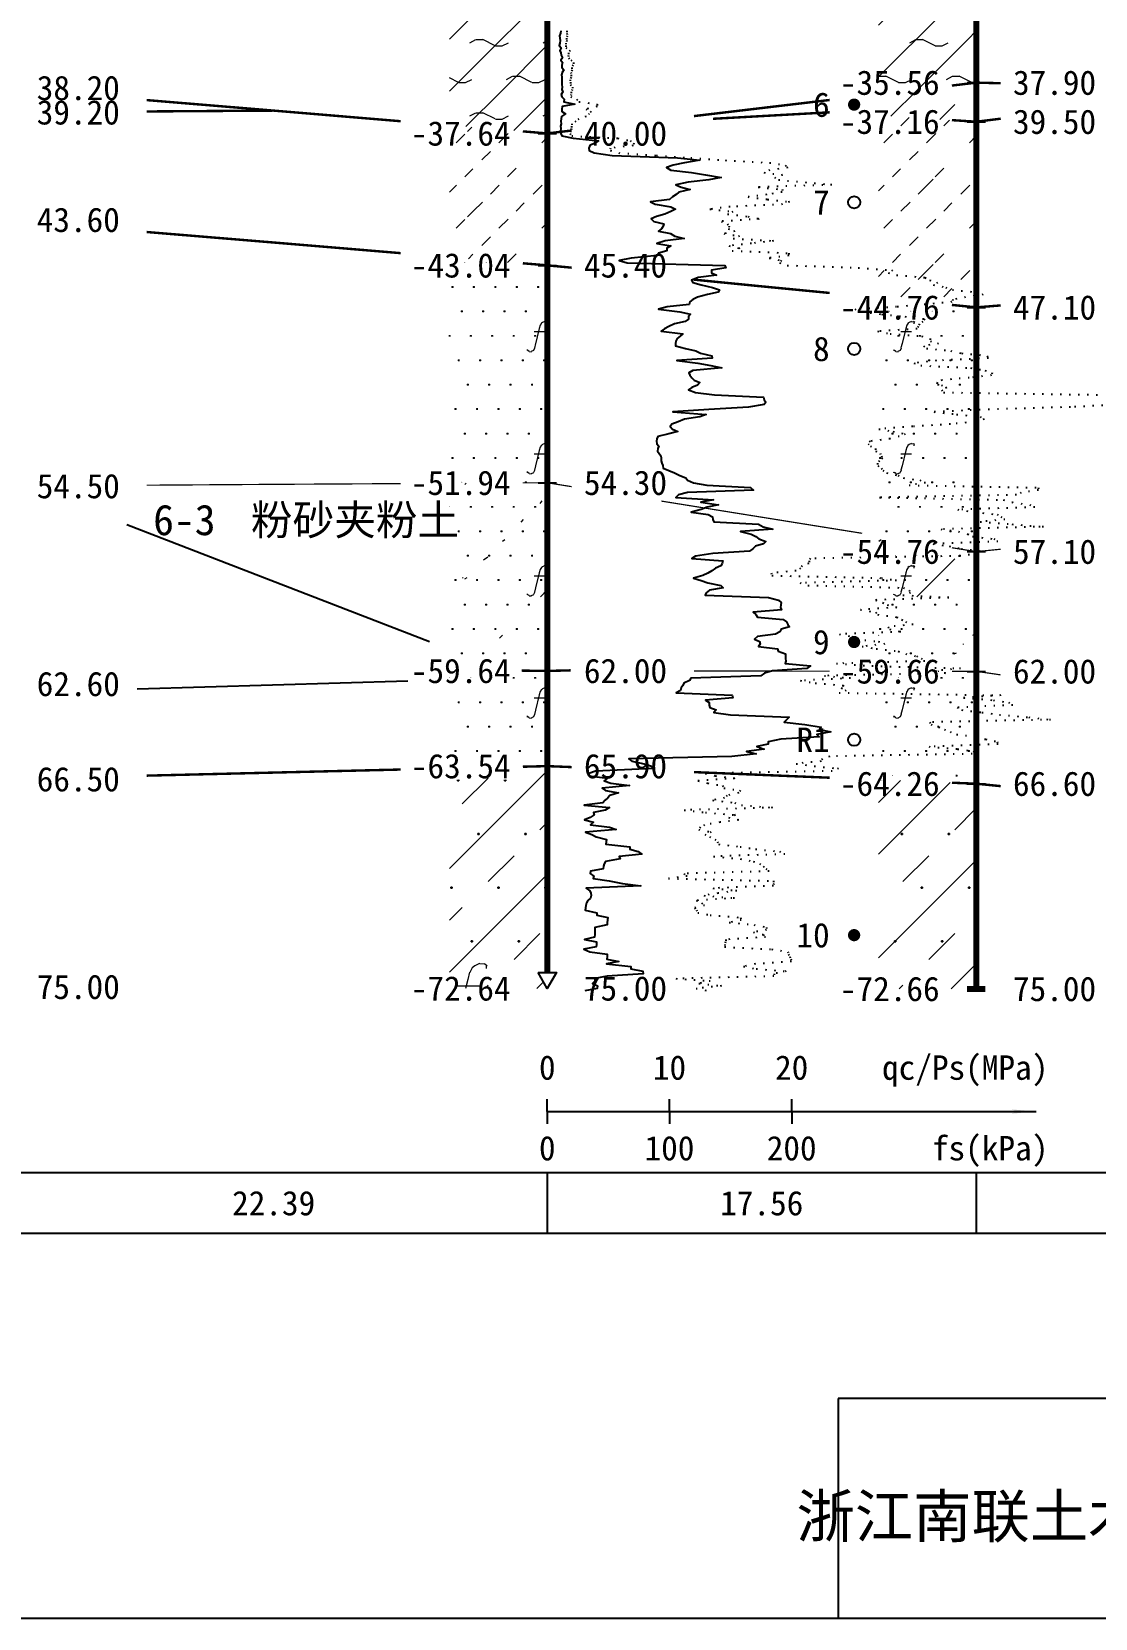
# Model space of a CAD drawing. Extents: x -37 to 3540, y -1485 to 297.
# Drawn here: x 1737.2 to 1824.2, y -579 to -449.1 of the extents above; entities that cross this region are included whole.
import ezdxf
from ezdxf.enums import TextEntityAlignment as Align

# ---------------------------------------------------------------- set-up
doc = ezdxf.new("R2010")
doc.units = 0
doc.linetypes.add('DOT', pattern=[6.35, 0, -6.35])
doc.layers.get('0').update_dxf_attribs({"linetype": 'CONTINUOUS'})
for name, color, linetype in [('CURVE', 200, 'CONTINUOUS'), ('FRAME', 7, 'CONTINUOUS'), ('HOLE', 41, 'CONTINUOUS'), ('RULER', 7, 'CONTINUOUS'), ('SAMPLE', 1, 'CONTINUOUS'), ('STRATUM', 241, 'CONTINUOUS')]:
    doc.layers.add(name, color=color, linetype=linetype)
doc.layers.add('HATCH', color=7, linetype='CONTINUOUS', lineweight=13)
doc.styles.add('ST', font='')
doc.styles.get('ST').set_extended_font_data('SimSun')
pattern_1 = [(45, (1618.6395, -594), (-2.12132, 2.12132), [10, 0]), (26.565, (1619.7136, -594.2536), (5.999823, 5.999812), [0.567, -12.849]), (0, (1619.1466, -594.2536), (0, 6), [0.567, -5.433]), (26.565, (1617.0582, -594), (5.999823, 5.999812), [0.567, -12.849]), (0, (1617.5653, -593.7464), (0, 6), [0.567, -5.433]), (153.435, (1619.1466, -594.2536), (-5.999818, -5e-06), [1.134, -12.2826]), (26.565, (1622.7136, -591.2536), (5.999823, 5.999812), [0.567, -12.849]), (0, (1622.1466, -591.2536), (0, 6), [0.567, -5.433]), (26.565, (1620.0582, -591), (5.999823, 5.999812), [0.567, -12.849]), (0, (1620.5653, -590.7464), (0, 6), [0.567, -5.433]), (153.435, (1622.1466, -591.2536), (-5.999818, -5e-06), [1.134, -12.2826])]
pattern_2 = [(45, (1618.6395, -594), (-6e-07, 6.99998), [0.9473, -8.9522]), (45, (1620.0395, -592.6), (-6e-07, 6.99998), [0.9869, -8.9126]), (45, (1621.4395, -591.2), (-6e-07, 6.99998), [1.06018, -8.83931]), (45, (1622.8395, -589.8), (-6e-07, 6.99998), [0.94918, -8.95032]), (45, (1624.2395, -588.4), (-6e-07, 6.99998), [1.0365, -8.863]), (45, (1622.1395, -594), (-6e-07, 6.99998), [1.01335, -8.88615]), (45, (1623.5395, -592.6), (-6e-07, 6.99998), [1.07896, -12.12037]), (45, (1624.9395, -591.2), (-6e-07, 6.99998), [0.99882, -8.90067]), (45, (1619.3395, -589.8), (-4e-07, 6.99998), [1.05533, -8.84416]), (45, (1620.7395, -588.4), (-4e-07, 6.99998), [1.0365, -8.863])]
pattern_3 = [(82.875, (1617.8049, -595.206), (0.000369, 10.0001764), [0.0893, -80.5337]), (143.13, (1617.9059, -595.2818), (-29.999964, 20.000054), [0.12627, -49.87373]), (172.875, (1618.083, -595.304), (-70.0002457, 9.9996603), [0.17857, -80.44443]), (206.565, (1618.2615, -595.2147), (-9.999705, -9.99969), [0.19954, -22.16046]), (243.435, (1618.3508, -595.0363), (9e-06, -9.9997), [0.19954, -22.16146]), (255.964, (1618.44, -594.679), (-0.0002, -9.999501), [0.36813, -40.86287]), (255.964, (1618.75, -593.439), (-0.0002, -9.999501), [1.27838, -39.95262]), (255.964, (1618.8186, -593.165), (-0.0002, -9.999501), [0.28235, -40.94865]), (216.87, (1619.0088, -592.9108), (-9.999982, -10.000018), [0.12627, -49.87373]), (243.435, (1618.908, -592.9865), (9e-06, -9.9997), [0.19954, -22.16146]), (206.565, (1619.1873, -592.8215), (-9.999705, -9.99969), [0.19954, -22.16046]), (172.875, (1619.3645, -592.8437), (-70.0002457, 9.99966), [0.17857, -80.44443]), (143.13, (1619.4655, -592.9194), (-29.999964, 20.000054), [0.12627, -49.87373]), (82.875, (1619.4544, -593.008), (0.000369, 10.0001764), [0.0893, -80.5337]), (0, (1618.31, -593.66), (0, 10), [0.89286, -9.10714]), (0, (1618.6645, -594), (1, 2), [0, -1.75]), (0, (1618.6395, -593.975), (1, 2), [0, -1.75]), (0, (1618.6395, -594), (1, 2), [0, -1.75]), (0, (1618.6145, -594), (1, 2), [0, -1.75]), (0, (1618.6395, -594.025), (1, 2), [0, -1.75])]
pattern_4 = [(45, (1618.64, -594), (-2e-06, 15.39996), [4.3383, -17.4406]), (45, (1624.828, -587.777), (-2e-06, 15.39996), [4.3861, -17.3928]), (45, (1629.788, -582.819), (-2e-06, 15.39996), [3.9899, -17.7889]), (26.565, (1618.6395, -586.3), (15.4, 15.4), [0.2123, -34.22315]), (36.8699, (1620.1795, -584.76), (15.4, 15.4), [0.43504, -76.56496]), (315, (1626.34, -578.653), (15.39996, 3e-06), [0.0727, -21.7062]), (26.565, (1626.3395, -594), (15.4, 15.4), [0.31845, -34.117]), (26.565, (1627.8795, -592.46), (15.4, 15.4), [0.2316, -34.2038]), (90, (1628.65, -591.69), (-15.4, -1e-06), [0.0633, -15.3367]), (26.565, (1629.4195, -590.92), (15.4, 15.4), [0.2002, -68.6707]), (36.8699, (1630.9595, -589.38), (15.4, 15.4), [0.2435, -76.7565]), (45, (1632.5, -587.84), (-5e-07, 15.39996), [0.24, -21.5388]), (315, (1633.85, -586.195), (15.39996, 3e-06), [0.0727, -21.7062]), (36.8699, (1621.7195, -583.22), (15.4, 15.4), [0.2249, -76.7751]), (53.1301, (1623.2595, -581.68), (30.8, 46.2), [0.29564, -76.70436]), (53.1301, (1624.7995, -580.14), (30.8, 46.2), [0.27774, -76.72226])]
pattern_5 = [(45, (1618.6395, -594), (-4.24264, 4.24264), [10, 0]), (45, (1619.7005, -597.182), (-2.12132, 6.36396), [3, -3])]
pattern_6 = [(82.875, (1616.8033, -596.6533), (0.000812, 22.000388), [0.1964, -177.1742]), (143.13, (1617.0256, -596.82), (-65.99992, 44.00012), [0.2778, -109.7222]), (172.875, (1617.4154, -596.8687), (-154.00054, 21.999253), [0.3929, -176.9777]), (206.565, (1617.808, -596.672), (-21.99935, -21.9993), [0.439, -48.753]), (243.435, (1618.004, -596.28), (2e-05, -21.99933), [0.439, -48.7552]), (255.964, (1618.201, -595.494), (-0.00044, -21.9989), [0.8099, -89.8983]), (255.964, (1618.883, -592.7656), (-0.00044, -21.9989), [2.8124, -87.8958]), (255.964, (1619.0335, -592.163), (-0.00044, -21.9989), [0.6212, -90.087]), (216.87, (1619.452, -591.6037), (-21.99996, -22.00004), [0.2778, -109.7222]), (243.435, (1619.23, -591.77), (2e-05, -21.99933), [0.439, -48.7552]), (206.565, (1619.845, -591.407), (-21.99935, -21.9993), [0.439, -48.753]), (172.875, (1620.2345, -591.456), (-154.00054, 21.999253), [0.3929, -176.9777]), (143.13, (1620.4567, -591.6228), (-65.99992, 44.00012), [0.2778, -109.7222]), (82.875, (1620.4324, -591.8177), (0.000812, 22.000388), [0.1964, -177.1742]), (0, (1617.914, -593.252), (0, 22), [1.9643, -20.0357]), (0, (1618.6945, -594), (2.2, 4.4), [0, -3.85]), (0, (1618.6395, -593.945), (2.2, 4.4), [0, -3.85]), (0, (1618.6395, -594), (2.2, 4.4), [0, -3.85]), (0, (1618.5845, -594), (2.2, 4.4), [0, -3.85]), (0, (1618.6395, -594.055), (2.2, 4.4), [0, -3.85])]

# ---------------------------------------------------------------- blocks, each defined once
blk = doc.blocks.new('图签_A3长')
for p, q in [((0, 18), (-380, 18)), ((-380, 18), (-380, 0)), ((-380, 0), (0, 0))]:
    blk.add_line(p, q)
at = {"style": 'ST'}
for tag, p in [('01＿单位名称', (-349.98, 8.36)), ('02＿工程名称', (-271.3, 5.16)), ('04＿工程编号', (-176.51, 4.65)), ('05＿日期', (-35.59, 4.65)), ('06＿图号', (-11.16, 4.91))]:
    blk.add_attdef(tag, text='', height=3.5, dxfattribs=at).set_placement(p, align=Align.MIDDLE_CENTER)
at = {"style": 'ST', "width": 0.85}
blk.add_attdef('03＿图件名称', text='', height=3, dxfattribs=at).set_placement((-205.49, 5.05), align=Align.MIDDLE_CENTER)
blk = doc.blocks.new('Arrow')
for points in [[(-3.984779, 0.348623), (0, 0), (-3.189535, 0)], [(-3.189535, 0), (0, 0), (-3.984779, -0.348623)]]:
    blk.add_solid(points)
blk = doc.blocks.new('SampleSoilUndisturbed')
at = {"const_width": 0.5}
blk.add_lwpolyline([(-0.25, 0, 1), (0.25, 0, 1)], format="xyb", close=True, dxfattribs=at)
blk = doc.blocks.new('SampleSoilDisturbed')
blk.add_circle((0, 0), 0.5)

msp = doc.modelspace()

# ---------------------------------------------------------------- hatches: boundary and pattern name
at = {"layer": 'HATCH'}
h = msp.add_hatch(dxfattribs=at)
h.set_pattern_fill('YNNT', color=251, style=0)
h.set_pattern_definition(pattern_1)
h.paths.add_polyline_path([(1814.51, -437.87), (1806.51, -439.36), (1806.51, -454.22), (1814.51, -453.27)])
h.paths.add_polyline_path([(1802.44, -454.76), (1812, -454.76), (1812, -451.83), (1802.44, -451.83)], flags=9)
h.paths.add_polyline_path([(1802.44, -439.36), (1812, -439.36), (1812, -436.43), (1802.44, -436.43)], flags=9)
h = msp.add_hatch(dxfattribs=at)
h.set_pattern_fill('YNNT', color=251, style=0)
h.set_pattern_definition(pattern_1)
h.paths.add_polyline_path([(1779.4, -444.43), (1771.4, -443.33), (1771.4, -456.76), (1779.4, -457.43)])
h.paths.add_polyline_path([(1767.33, -458.92), (1776.88, -458.92), (1776.88, -455.98), (1767.33, -455.98)], flags=9)
h.paths.add_polyline_path([(1767.33, -445.92), (1776.88, -445.92), (1776.88, -442.98), (1767.33, -442.98)], flags=9)
h = msp.add_hatch(dxfattribs=at)
h.set_pattern_fill('FZNT', color=32, style=0)
h.set_pattern_definition(pattern_5)
h.paths.add_polyline_path([(1814.51, -453.27), (1806.51, -454.22), (1806.51, -455.96), (1814.51, -456.47)])
h.paths.add_polyline_path([(1802.44, -457.96), (1812, -457.96), (1812, -455.03), (1802.44, -455.03)], flags=9)
h.paths.add_polyline_path([(1802.44, -454.76), (1812, -454.76), (1812, -451.83), (1802.44, -451.83)], flags=9)
h = msp.add_hatch(dxfattribs=at)
h.set_pattern_fill('NZFT', color=52, style=0)
h.set_pattern_definition(pattern_2)
h.paths.add_polyline_path([(1814.51, -456.47), (1806.51, -455.96), (1806.51, -470.89), (1814.51, -471.67)])
h.paths.add_polyline_path([(1802.44, -473.16), (1812, -473.16), (1812, -470.23), (1802.44, -470.23)], flags=9)
h.paths.add_polyline_path([(1802.44, -457.96), (1812, -457.96), (1812, -455.03), (1802.44, -455.03)], flags=9)
h = msp.add_hatch(dxfattribs=at)
h.set_pattern_fill('NZFT', color=52, style=0)
h.set_pattern_definition(pattern_2)
h.paths.add_polyline_path([(1779.4, -457.43), (1771.4, -456.76), (1771.4, -467.56), (1779.4, -468.23)])
h.paths.add_polyline_path([(1767.33, -469.72), (1776.88, -469.72), (1776.88, -466.78), (1767.33, -466.78)], flags=9)
h.paths.add_polyline_path([(1767.33, -458.92), (1776.88, -458.92), (1776.88, -455.98), (1767.33, -455.98)], flags=9)
h = msp.add_hatch(dxfattribs=at)
h.set_pattern_fill('FS', color=142, style=0)
h.set_pattern_definition(pattern_3)
h.paths.add_polyline_path([(1779.4, -468.23), (1771.4, -467.56), (1771.4, -486.08), (1779.4, -486.03)])
h.paths.add_polyline_path([(1767.33, -487.52), (1776.88, -487.52), (1776.88, -484.58), (1767.33, -484.58)], flags=9)
h.paths.add_polyline_path([(1767.33, -469.72), (1776.88, -469.72), (1776.88, -466.78), (1767.33, -466.78)], flags=9)
h = msp.add_hatch(dxfattribs=at)
h.set_pattern_fill('FS', color=142, style=0)
h.set_pattern_definition(pattern_3)
h.paths.add_polyline_path([(1814.51, -471.67), (1806.51, -470.89), (1806.51, -490.38), (1814.51, -491.67)])
h.paths.add_polyline_path([(1802.44, -493.16), (1812, -493.16), (1812, -490.23), (1802.44, -490.23)], flags=9)
h.paths.add_polyline_path([(1802.44, -473.16), (1812, -473.16), (1812, -470.23), (1802.44, -470.23)], flags=9)
h = msp.add_hatch(dxfattribs=at)
h.set_pattern_fill('FS', color=142, style=0)
h.set_pattern_definition(pattern_3)
h.paths.add_polyline_path([(1779.4, -486.03), (1771.4, -486.08), (1771.4, -495.97), (1779.4, -501.43)])
h.paths.add_polyline_path([(1767.33, -487.52), (1776.88, -487.52), (1776.88, -484.58), (1767.33, -484.58)], flags=9)
h = msp.add_hatch(dxfattribs=at)
h.set_pattern_fill('SZFT', color=142, scale=2.2, style=0)
h.set_pattern_definition(pattern_4)
h.paths.add_polyline_path([(1779.4, -486.03), (1771.4, -486.08), (1771.4, -495.97), (1779.4, -501.43)])
h.paths.add_polyline_path([(1767.33, -487.52), (1776.88, -487.52), (1776.88, -484.58), (1767.33, -484.58)], flags=9)
h = msp.add_hatch(dxfattribs=at)
h.set_pattern_fill('FS', color=142, style=0)
h.set_pattern_definition(pattern_3)
h.paths.add_polyline_path([(1814.51, -491.67), (1806.51, -490.38), (1806.51, -501.46), (1814.51, -501.47)])
h.paths.add_polyline_path([(1794.76, -496.83), (1814.29, -496.83), (1814.29, -491.88), (1794.76, -491.88)], flags=9)
h.paths.add_polyline_path([(1802.44, -502.96), (1812, -502.96), (1812, -500.03), (1802.44, -500.03)], flags=9)
h.paths.add_polyline_path([(1802.44, -493.16), (1812, -493.16), (1812, -490.23), (1802.44, -490.23)], flags=9)
h = msp.add_hatch(dxfattribs=at)
h.set_pattern_fill('SZFT', color=142, scale=2.2, style=0)
h.set_pattern_definition(pattern_4)
h.paths.add_polyline_path([(1814.51, -491.67), (1806.51, -490.38), (1806.51, -501.46), (1814.51, -501.47)])
h.paths.add_polyline_path([(1794.76, -496.83), (1814.29, -496.83), (1814.29, -491.88), (1794.76, -491.88)], flags=9)
h.paths.add_polyline_path([(1802.44, -502.96), (1812, -502.96), (1812, -500.03), (1802.44, -500.03)], flags=9)
h.paths.add_polyline_path([(1802.44, -493.16), (1812, -493.16), (1812, -490.23), (1802.44, -490.23)], flags=9)
h = msp.add_hatch(dxfattribs=at)
h.set_pattern_fill('FS', color=142, style=0)
h.set_pattern_definition(pattern_3)
h.paths.add_polyline_path([(1779.4, -501.43), (1771.4, -495.97), (1771.4, -509.42), (1779.4, -509.23)])
h.paths.add_polyline_path([(1767.33, -510.72), (1776.88, -510.72), (1776.88, -507.78), (1767.33, -507.78)], flags=9)
h.paths.add_polyline_path([(1767.33, -502.92), (1776.88, -502.92), (1776.88, -499.98), (1767.33, -499.98)], flags=9)
h = msp.add_hatch(dxfattribs=at)
h.set_pattern_fill('FS', color=142, style=0)
h.set_pattern_definition(pattern_3)
h.paths.add_polyline_path([(1814.51, -501.47), (1806.51, -501.46), (1806.51, -510.34), (1814.51, -510.67)])
h.paths.add_polyline_path([(1802.44, -512.16), (1812, -512.16), (1812, -509.23), (1802.44, -509.23)], flags=9)
h.paths.add_polyline_path([(1802.44, -502.96), (1812, -502.96), (1812, -500.03), (1802.44, -500.03)], flags=9)
h = msp.add_hatch(dxfattribs=at)
h.set_pattern_fill('FZNT', color=32, style=0)
h.set_pattern_definition(pattern_5)
h.paths.add_polyline_path([(1779.4, -509.23), (1771.4, -509.42), (1771.4, -527.43), (1779.4, -527.43), (1778.65, -526.13), (1779.4, -526.13)])
h.paths.add_polyline_path([(1767.33, -528.92), (1776.88, -528.92), (1776.88, -525.98), (1767.33, -525.98)], flags=9)
h.paths.add_polyline_path([(1767.33, -510.72), (1776.88, -510.72), (1776.88, -507.78), (1767.33, -507.78)], flags=9)
h = msp.add_hatch(dxfattribs=at)
h.set_pattern_fill('FS', color=32, scale=2.2, style=0)
h.set_pattern_definition(pattern_6)
h.paths.add_polyline_path([(1779.4, -509.23), (1771.4, -509.42), (1771.4, -527.43), (1779.4, -527.43), (1778.65, -526.13), (1779.4, -526.13)])
h.paths.add_polyline_path([(1767.33, -528.92), (1776.88, -528.92), (1776.88, -525.98), (1767.33, -525.98)], flags=9)
h.paths.add_polyline_path([(1767.33, -510.72), (1776.88, -510.72), (1776.88, -507.78), (1767.33, -507.78)], flags=9)
h = msp.add_hatch(dxfattribs=at)
h.set_pattern_fill('FZNT', color=32, style=0)
h.set_pattern_definition(pattern_5)
h.paths.add_polyline_path([(1814.51, -510.67), (1806.51, -510.34), (1806.51, -527.47), (1814.51, -527.47)])
h.paths.add_polyline_path([(1802.44, -528.96), (1812, -528.96), (1812, -526.03), (1802.44, -526.03)], flags=9)
h.paths.add_polyline_path([(1802.44, -512.16), (1812, -512.16), (1812, -509.23), (1802.44, -509.23)], flags=9)
h = msp.add_hatch(dxfattribs=at)
h.set_pattern_fill('FS', color=32, scale=2.2, style=0)
h.set_pattern_definition(pattern_6)
h.paths.add_polyline_path([(1814.51, -510.67), (1806.51, -510.34), (1806.51, -527.47), (1814.51, -527.47)])
h.paths.add_polyline_path([(1802.44, -528.96), (1812, -528.96), (1812, -526.03), (1802.44, -526.03)], flags=9)
h.paths.add_polyline_path([(1802.44, -512.16), (1812, -512.16), (1812, -509.23), (1802.44, -509.23)], flags=9)

# ---------------------------------------------------------------- linework, layer by layer
at = {"layer": 'CURVE', "color": 30, "linetype": 'Continuous'}
msp.add_lwpolyline([(1780.51, -449.03), (1780.48, -449.23), (1780.41, -449.43), (1780.43, -449.63), (1780.45, -449.83), (1780.44, -450.03), (1780.38, -450.23), (1780.54, -450.43), (1780.44, -450.63), (1780.5, -450.83), (1780.53, -451.03), (1780.65, -451.23), (1780.52, -451.43), (1780.65, -451.63), (1780.58, -451.83), (1780.6, -452.03), (1780.76, -452.23), (1780.63, -452.43), (1780.57, -452.63), (1780.58, -452.83), (1780.6, -453.03), (1780.6, -453.23), (1780.6, -453.43), (1780.63, -453.63), (1780.6, -453.83), (1780.67, -454.03), (1780.53, -454.23), (1780.6, -454.43), (1780.77, -454.63), (1780.76, -454.83), (1781.65, -455.03), (1780.63, -455.23), (1780.6, -455.43), (1780.6, -455.63), (1780.88, -455.83), (1780.56, -456.03), (1780.54, -456.23), (1780.51, -456.43), (1780.54, -456.63), (1780.49, -456.83), (1780.51, -457.03), (1780.49, -457.23), (1780.5, -457.43), (1780.6, -457.63), (1781.52, -457.83), (1783.58, -458.03), (1783.28, -458.23), (1782.87, -458.43), (1782.8, -458.63), (1782.83, -458.83), (1783.23, -459.03), (1784.7, -459.23), (1790.06, -459.43), (1791.88, -459.63), (1790.63, -459.83), (1789.71, -460.03), (1789.15, -460.23), (1789.5, -460.43), (1791.21, -460.63), (1792.35, -460.83), (1793.62, -461.03), (1792.61, -461.23), (1790.94, -461.43), (1789.92, -461.63), (1790.36, -461.83), (1791.1, -462.03), (1790.17, -462.23), (1789.95, -462.43), (1789.65, -462.63), (1789.39, -462.83), (1787.85, -463.03), (1788.24, -463.23), (1789.5, -463.43), (1789.9, -463.63), (1789.52, -463.83), (1789.01, -464.03), (1788.35, -464.23), (1787.9, -464.43), (1788.11, -464.63), (1788.93, -464.83), (1788.88, -465.03), (1788.74, -465.23), (1788.49, -465.43), (1789.48, -465.63), (1789.83, -465.83), (1790.6, -466.03), (1789.04, -466.23), (1788.37, -466.43), (1789.51, -466.63), (1789.19, -466.83), (1789.18, -467.03), (1788.5, -467.23), (1788.4, -467.43), (1786.26, -467.63), (1785.28, -467.83), (1785.93, -468.03), (1793.94, -468.23), (1794.01, -468.43), (1792.83, -468.63), (1792.83, -468.83), (1793.24, -469.03), (1791.76, -469.23), (1791.19, -469.43), (1791.32, -469.63), (1792, -469.83), (1792.93, -470.03), (1793.5, -470.23), (1793.39, -470.43), (1792.51, -470.63), (1791.69, -470.83), (1791.32, -471.03), (1791.07, -471.23), (1791.02, -471.43), (1789.21, -471.63), (1788.49, -471.83), (1790.24, -472.03), (1791.13, -472.23), (1790.97, -472.43), (1790.96, -472.63), (1790.68, -472.83), (1789.82, -473.03), (1789.35, -473.23), (1789, -473.43), (1788.73, -473.63), (1790.49, -473.83), (1790.27, -474.03), (1790.04, -474.23), (1789.92, -474.43), (1789.88, -474.63), (1789.9, -474.83), (1790.71, -475.03), (1791.56, -475.23), (1791.93, -475.43), (1792.86, -475.63), (1792.89, -475.83), (1790.01, -476.03), (1791.72, -476.23), (1792.78, -476.43), (1793.69, -476.63), (1791.32, -476.83), (1790.99, -477.03), (1791.07, -477.23), (1791.22, -477.43), (1791.43, -477.63), (1791.88, -477.83), (1791.68, -478.03), (1791.22, -478.23), (1790.95, -478.43), (1791.54, -478.63), (1793.08, -478.83), (1797.1, -479.03), (1797.16, -479.23), (1797.28, -479.43), (1797.14, -479.63), (1795.87, -479.83), (1792.61, -480.03), (1789.67, -480.23), (1792.4, -480.43), (1791.88, -480.63), (1790.64, -480.83), (1790.1, -481.03), (1789.6, -481.23), (1789.47, -481.43), (1789.64, -481.63), (1790.09, -481.83), (1789.35, -482.03), (1788.45, -482.23), (1788.37, -482.43), (1788.35, -482.63), (1788.36, -482.83), (1788.54, -483.03), (1788.45, -483.23), (1788.43, -483.43), (1788.56, -483.63), (1788.7, -483.83), (1788.73, -484.03), (1788.71, -484.23), (1788.77, -484.43), (1788.87, -484.63), (1788.88, -484.83), (1789.34, -485.03), (1789.81, -485.23), (1790.25, -485.43), (1790.73, -485.63), (1790.88, -485.83), (1791.37, -486.03), (1792.45, -486.23), (1796.03, -486.43), (1796.28, -486.63), (1790.88, -486.83), (1790.14, -487.03), (1789.93, -487.23), (1793, -487.43), (1791.96, -487.63), (1793.42, -487.83), (1792.48, -488.03), (1792, -488.23), (1791.18, -488.43), (1792.58, -488.63), (1792.91, -488.83), (1792.96, -489.03), (1793.03, -489.23), (1796.68, -489.43), (1797.07, -489.63), (1797.86, -489.83), (1795.2, -490.03), (1796.08, -490.23), (1796.47, -490.43), (1796.7, -490.63), (1797.28, -490.83), (1797.09, -491.03), (1796.44, -491.23), (1796.22, -491.43), (1795.94, -491.63), (1792.96, -491.83), (1791.54, -492.03), (1791.22, -492.23), (1793.78, -492.43), (1793.7, -492.63), (1793.61, -492.83), (1793.16, -493.03), (1792.86, -493.23), (1792.55, -493.43), (1792.14, -493.63), (1791.37, -493.83), (1792, -494.03), (1792.54, -494.23), (1793.61, -494.43), (1793.79, -494.63), (1792.67, -494.83), (1792.39, -495.03), (1792.31, -495.23), (1797.5, -495.43), (1798.32, -495.63), (1798.54, -495.83), (1798.5, -496.03), (1798.48, -496.23), (1798.56, -496.43), (1796.25, -496.63), (1796.48, -496.83), (1796.61, -497.03), (1798.71, -497.23), (1798.97, -497.43), (1799.08, -497.63), (1799.23, -497.83), (1798.55, -498.03), (1798.42, -498.23), (1798.09, -498.43), (1796.61, -498.63), (1796.35, -498.83), (1796.77, -499.03), (1796.81, -499.23), (1796.69, -499.43), (1798.23, -499.63), (1798.29, -499.83), (1798.89, -500.03), (1798.89, -500.23), (1798.89, -500.43), (1798.92, -500.63), (1798.87, -500.83), (1800.95, -501.03), (1800.64, -501.23), (1797.82, -501.43), (1797.17, -501.63), (1796.88, -501.83), (1791.14, -502.03), (1791.03, -502.23), (1790.58, -502.43), (1790.5, -502.63), (1790.35, -502.83), (1790.31, -503.03), (1789.95, -503.23), (1794.53, -503.43), (1794.59, -503.63), (1792.36, -503.83), (1792.66, -504.03), (1792.66, -504.23), (1792.7, -504.43), (1793.21, -504.63), (1793.02, -504.83), (1794.4, -505.03), (1799.19, -505.23), (1798.98, -505.43), (1798.78, -505.63), (1800.49, -505.83), (1801.82, -506.03), (1801.69, -506.23), (1802.61, -506.43), (1801.45, -506.63), (1801.65, -506.83), (1798.51, -507.03), (1797.49, -507.23), (1797.49, -507.43), (1796.54, -507.63), (1797.15, -507.83), (1795.71, -508.03), (1796.49, -508.23), (1794.49, -508.43), (1786.07, -508.63), (1786.32, -508.83), (1787.33, -509.03), (1787.93, -509.23), (1788.09, -509.43), (1783.35, -509.63), (1782.8, -509.83), (1782.79, -510.03), (1784.34, -510.23), (1784.05, -510.43), (1784.59, -510.63), (1786.12, -510.83), (1783.9, -511.03), (1784.16, -511.23), (1785.22, -511.43), (1784.52, -511.63), (1784.36, -511.83), (1784.13, -512.03), (1783.94, -512.23), (1782.43, -512.43), (1784.49, -512.63), (1784.15, -512.83), (1783.19, -513.03), (1783.23, -513.23), (1782.91, -513.43), (1782.46, -513.63), (1783.19, -513.83), (1782.94, -514.03), (1784.5, -514.23), (1785.04, -514.43), (1782.54, -514.63), (1783.04, -514.83), (1783.39, -515.03), (1784.26, -515.23), (1784.21, -515.43), (1784.18, -515.63), (1786.16, -515.83), (1786.16, -516.03), (1786.83, -516.23), (1787.13, -516.43), (1785.29, -516.63), (1785.36, -516.83), (1784.17, -517.03), (1784.06, -517.23), (1784.01, -517.43), (1783.98, -517.63), (1782.95, -517.83), (1782.92, -518.03), (1783.21, -518.23), (1783.16, -518.43), (1784.46, -518.63), (1785.55, -518.83), (1787.06, -519.03), (1782.58, -519.23), (1782.87, -519.43), (1782.96, -519.63), (1783, -519.83), (1782.94, -520.03), (1782.72, -520.23), (1782.61, -520.43), (1782.55, -520.63), (1782.52, -520.83), (1782.49, -521.03), (1783.46, -521.23), (1783.45, -521.43), (1784.35, -521.63), (1784.32, -521.83), (1784.3, -522.03), (1784.3, -522.23), (1783.29, -522.43), (1783.29, -522.63), (1783.28, -522.83), (1783.28, -523.03), (1783.27, -523.23), (1782.45, -523.43), (1783.43, -523.63), (1783.42, -523.83), (1783.41, -524.03), (1782.4, -524.23), (1782.88, -524.43), (1784.31, -524.63), (1784.3, -524.83), (1784.28, -525.03), (1785.26, -525.23), (1784.25, -525.43), (1786.24, -525.63), (1786.23, -525.83), (1787.22, -526.03), (1787.25, -526.23), (1784.3, -526.43), (1783.29, -526.63), (1783.28, -526.83), (1783.11, -527.03), (1783.52, -527.23), (1783.49, -527.43), (1782.48, -527.63)], dxfattribs=at)
at = {"layer": 'CURVE', "color": 100, "linetype": 'DOT', "ltscale": 0.1}
for points in [[(1781, -449.03), (1781.01, -449.23), (1781.03, -449.43), (1780.96, -449.63), (1781.01, -449.83), (1780.93, -450.03), (1780.91, -450.23), (1780.92, -450.43), (1781.27, -450.63), (1781.13, -450.83), (1781.12, -451.03), (1781.17, -451.23), (1781.33, -451.43), (1781.56, -451.63), (1781.52, -451.83), (1781.41, -452.03), (1781.43, -452.23), (1781.34, -452.43), (1781.36, -452.63), (1781.35, -452.83), (1781.27, -453.03), (1781.29, -453.23), (1781.3, -453.43), (1781.46, -453.63), (1781.45, -453.83), (1781.35, -454.03), (1781.35, -454.23), (1781.32, -454.43), (1781.79, -454.63), (1781.99, -454.83), (1783.48, -455.03), (1783.48, -455.23), (1782.58, -455.43), (1782.98, -455.63), (1782.84, -455.83), (1782.58, -456.03), (1781.97, -456.23), (1781.75, -456.43), (1781.42, -456.63), (1781.39, -456.83), (1781.39, -457.03), (1781.29, -457.23), (1781.28, -457.43), (1781.4, -457.63), (1785.16, -457.83), (1786.17, -458.03), (1786.49, -458.23), (1786.43, -458.43), (1784.57, -458.63), (1784.55, -458.83), (1785.25, -459.03), (1788.33, -459.23), (1791.14, -459.43), (1793.96, -459.63), (1797.59, -459.83), (1798.88, -460.03), (1799.08, -460.23), (1797.62, -460.43), (1797.12, -460.63), (1798.65, -460.83), (1797.99, -461.03), (1798.32, -461.23), (1800.51, -461.43), (1802.69, -461.63), (1796.67, -461.83), (1798.64, -462.03), (1798.61, -462.23), (1797.37, -462.43), (1795.83, -462.63), (1797.43, -462.83), (1799.21, -463.03), (1798.66, -463.23), (1794.37, -463.43), (1792.71, -463.63), (1794.59, -463.83), (1794.16, -464.03), (1795.83, -464.23), (1796.75, -464.43), (1793.65, -464.63), (1794.15, -464.83), (1794.29, -465.03), (1794.21, -465.23), (1794.75, -465.43), (1793.87, -465.63), (1795.13, -465.83), (1794.62, -466.03), (1797.91, -466.23), (1796.1, -466.43), (1794.26, -466.63), (1795.16, -466.83), (1794.52, -467.03), (1799.17, -467.23), (1799.17, -467.43), (1797.56, -467.63), (1798.56, -467.83), (1798.41, -468.03), (1799.04, -468.23), (1804.85, -468.43), (1807.65, -468.63), (1807.31, -468.83), (1807.99, -469.03), (1810.31, -469.23), (1810.69, -469.43), (1811.33, -469.63), (1810.99, -469.83), (1812.01, -470.03), (1812.55, -470.23), (1814.52, -470.43), (1815.08, -470.63), (1813.63, -470.83), (1812.6, -471.03), (1812.52, -471.23), (1810.34, -471.43), (1807.99, -471.63), (1804.57, -471.83), (1805.1, -472.03), (1806.75, -472.23), (1808.66, -472.43), (1810.29, -472.63), (1810.13, -472.83), (1809.85, -473.03), (1809.78, -473.23), (1809.66, -473.43), (1806.43, -473.63), (1807.45, -473.83), (1810.03, -474.03), (1810.73, -474.23), (1810.76, -474.43), (1811.42, -474.63), (1810.18, -474.83), (1810.43, -475.03), (1812.42, -475.23), (1813.3, -475.43), (1815.4, -475.63), (1815.5, -475.83), (1811.24, -476.03), (1809.41, -476.23), (1809.96, -476.43), (1814.04, -476.63), (1815.21, -476.83), (1815.82, -477.03), (1815.76, -477.23), (1813.93, -477.43), (1811.71, -477.63), (1811.26, -477.83), (1811.66, -478.03), (1812.09, -478.23), (1811.69, -478.43), (1811.82, -478.63), (1824.47, -478.83)], [(1826.32, -479.63), (1822.21, -479.83), (1815.57, -480.03), (1811.05, -480.23), (1812.9, -480.43), (1814.83, -480.63), (1815.14, -480.83), (1814.41, -481.03), (1812.39, -481.23), (1809.31, -481.43), (1806.54, -481.63), (1807.68, -481.83), (1808.69, -482.03), (1808.2, -482.23), (1807.44, -482.43), (1805.81, -482.63), (1805.66, -482.83), (1805.84, -483.03), (1806.27, -483.23), (1806.27, -483.43), (1806.63, -483.63), (1806.75, -483.83), (1806.83, -484.03), (1806.59, -484.23), (1806.42, -484.43), (1806.44, -484.63), (1806.74, -484.83), (1806.87, -485.03), (1807.16, -485.23), (1808.11, -485.43), (1808.53, -485.63), (1809.88, -485.83), (1810.35, -486.03), (1809.01, -486.23), (1819.58, -486.43), (1819.6, -486.63), (1818.18, -486.83), (1817.8, -487.03), (1806.59, -487.23), (1816.71, -487.43), (1817.44, -487.63), (1818.89, -487.83), (1819.29, -488.03), (1812.99, -488.23), (1814.29, -488.43), (1816.22, -488.63), (1816.52, -488.83), (1816.85, -489.03), (1814.83, -489.23), (1817.43, -489.43), (1820, -489.63), (1811.62, -489.83), (1813.04, -490.03), (1813.82, -490.23), (1814.21, -490.43), (1815.93, -490.63), (1816.28, -490.83), (1810.97, -491.03), (1812.29, -491.23), (1813.29, -491.43), (1814.95, -491.63), (1814.68, -491.83), (1813.15, -492.03), (1800.93, -492.23), (1800.84, -492.43), (1800.8, -492.63), (1800.25, -492.83), (1800.13, -493.03), (1799.76, -493.23), (1797.72, -493.43), (1797.79, -493.63), (1806.74, -493.83), (1807.97, -494.03), (1800.09, -494.23), (1800.72, -494.43), (1808.54, -494.63), (1809.02, -494.83), (1809.13, -495.03), (1808.51, -495.23), (1812.25, -495.43), (1806.27, -495.63), (1806.84, -495.83), (1807.22, -496.03), (1808, -496.23), (1805.02, -496.43), (1806.27, -496.63), (1806.43, -496.83), (1807.99, -497.03), (1808.4, -497.23), (1808.71, -497.43), (1809.34, -497.63), (1807.29, -497.83), (1807.41, -498.03), (1808.32, -498.23), (1803.31, -498.43), (1804.31, -498.63), (1804.65, -498.83), (1806.49, -499.03), (1807.03, -499.23), (1805.16, -499.43), (1806.32, -499.63), (1808.12, -499.83), (1808.73, -500.03), (1809.61, -500.23), (1809.99, -500.43), (1810.29, -500.63), (1803.06, -500.83), (1805.97, -501.03), (1813.22, -501.23), (1811.17, -501.43), (1811.99, -501.63), (1802.08, -501.83), (1804.21, -502.03), (1800.1, -502.23), (1801.33, -502.43), (1803.67, -502.63), (1803.46, -502.83), (1803.86, -503.03), (1803.28, -503.23), (1816.51, -503.43), (1813.47, -503.63), (1815.91, -503.83), (1817.13, -504.03), (1817.5, -504.23), (1812.95, -504.43), (1813.31, -504.63), (1814.97, -504.83), (1816.4, -505.03), (1818.8, -505.23), (1820.59, -505.43), (1810.71, -505.63), (1810.81, -505.83), (1811.43, -506.03), (1811.91, -506.23), (1812.36, -506.43), (1812.89, -506.63), (1814.47, -506.83), (1815.26, -507.03), (1816.22, -507.23), (1816.29, -507.43), (1810.64, -507.63), (1812.98, -507.83), (1814.34, -508.03), (1814.18, -508.23), (1802.52, -508.43), (1801.93, -508.63), (1801.81, -508.83), (1799.78, -509.03), (1801.25, -509.23), (1803.24, -509.43), (1802.72, -509.63), (1792.33, -509.83), (1793.15, -510.03), (1794.76, -510.23), (1791.72, -510.43), (1792.53, -510.63), (1793.75, -510.83), (1793.85, -511.03), (1795.2, -511.23), (1795.07, -511.43), (1794.12, -511.63), (1793.91, -511.83), (1792.93, -512.03), (1794.75, -512.23), (1795.29, -512.43), (1797.83, -512.63), (1790.6, -512.83), (1792.34, -513.03), (1794.8, -513.23), (1794.24, -513.43), (1795.05, -513.63), (1793.55, -513.83), (1792.28, -514.03), (1791.95, -514.23), (1791.79, -514.43), (1792.82, -514.63), (1792.29, -514.83), (1792.68, -515.03), (1793.12, -515.23), (1793.33, -515.43), (1793.42, -515.63), (1795.18, -515.83), (1796.44, -516.03), (1798.4, -516.23), (1798.85, -516.43), (1793.01, -516.63), (1795.19, -516.83), (1796.26, -517.03), (1796.77, -517.23), (1797.08, -517.43), (1797.29, -517.63), (1797.56, -517.83), (1790.59, -518.03), (1790.84, -518.23), (1789.31, -518.43), (1797.92, -518.63), (1797.93, -518.83), (1797.9, -519.03), (1792.96, -519.23), (1794.91, -519.43), (1793.38, -519.63), (1792.21, -519.83), (1794.72, -520.03), (1791.59, -520.23), (1792.03, -520.43), (1792.28, -520.63), (1791.47, -520.83), (1791.6, -521.03), (1791.71, -521.23), (1792.72, -521.43), (1795.22, -521.63), (1795.27, -521.83), (1794.29, -522.03), (1796.32, -522.23), (1797.33, -522.43), (1797.35, -522.63), (1796.27, -522.83), (1797.08, -523.03), (1797.27, -523.23), (1794.02, -523.43), (1793.98, -523.63), (1793.93, -523.83), (1793.91, -524.03), (1797.75, -524.23), (1799.09, -524.43), (1799.15, -524.63), (1799.25, -524.83), (1799.33, -525.03), (1799.38, -525.23), (1796.43, -525.43), (1795.46, -525.63), (1796.5, -525.83), (1798.96, -526.03), (1797.96, -526.23), (1797.95, -526.43), (1789.93, -526.63), (1792.74, -526.83), (1791.8, -527.03), (1793.65, -527.23), (1791.58, -527.43), (1792.58, -527.63)]]:
    msp.add_lwpolyline(points, dxfattribs=at)
at = {"layer": 'FRAME', "linetype": 'Continuous'}
msp.add_line((1483.01, -579), (2018.64, -579), dxfattribs=at)
at = {"layer": 'HOLE', "linetype": 'Continuous', "const_width": 0.5}
for points in [[(1779.4, -377.43), (1779.4, -526.13)], [(1814.51, -377.47), (1814.51, -527.47)], [(1813.76, -527.47), (1815.26, -527.47)]]:
    msp.add_lwpolyline(points, dxfattribs=at)
at = {"layer": 'HOLE', "linetype": 'Continuous'}
for points in [[(1813.76, -453.27), (1815.26, -453.27)], [(1813.76, -456.47), (1815.26, -456.47)], [(1778.65, -457.43), (1780.15, -457.43)], [(1778.65, -468.23), (1780.15, -468.23)], [(1813.76, -471.67), (1815.26, -471.67)], [(1778.65, -486.03), (1780.15, -486.03)], [(1813.76, -491.67), (1815.26, -491.67)], [(1778.65, -501.43), (1780.15, -501.43)], [(1813.76, -501.47), (1815.26, -501.47)], [(1778.65, -509.23), (1780.15, -509.23)], [(1813.76, -510.67), (1815.26, -510.67)]]:
    msp.add_lwpolyline(points, dxfattribs=at)
msp.add_lwpolyline([(1778.65, -526.13), (1780.15, -526.13), (1779.4, -527.43)], close=True, dxfattribs=at)
at = {"layer": 'RULER', "linetype": 'Continuous'}
for points in [[(1779.4, -537.51), (1779.4, -536.51)], [(1779.4, -537.51), (1819.4, -537.51)], [(1779.4, -537.51), (1779.4, -538.51)], [(1789.4, -537.51), (1789.4, -536.51)], [(1789.4, -537.51), (1789.4, -538.51)], [(1799.4, -537.51), (1799.4, -536.51)], [(1799.4, -537.51), (1799.4, -538.51)], [(1734.62, -542.51), (1779.4, -542.51), (1779.4, -547.51), (1734.62, -547.51)], [(1779.4, -542.51), (1814.51, -542.51), (1814.51, -547.51), (1779.4, -547.51)], [(1814.51, -542.51), (1856.12, -542.51), (1856.12, -547.51), (1814.51, -547.51)]]:
    msp.add_lwpolyline(points, dxfattribs=at)
at = {"layer": 'STRATUM', "linetype": 'Continuous'}
for points, const_width in [([(1812.51, -453.51), (1814.51, -453.27), (1816.51, -453.32)], 0.2), ([(1746.62, -454.7), (1757.01, -455.56), (1767.4, -456.43)], 0.2), ([(1791.4, -456.01), (1796.95, -455.35), (1802.51, -454.69)], 0.2), ([(1746.62, -455.63), (1757.01, -455.56)], 0.2), ([(1792.97, -456.23), (1802.51, -455.7)], 0.2), ([(1777.4, -457.26), (1779.4, -457.43), (1781.4, -457.19)], 0.2), ([(1812.51, -456.34), (1814.51, -456.47), (1816.51, -456.22)], 0.2), ([(1746.62, -465.5), (1757.01, -466.36), (1767.4, -467.23)], 0.2), ([(1777.4, -468.06), (1779.4, -468.23), (1781.4, -468.42)], 0.2), ([(1791.4, -469.4), (1796.95, -469.95), (1802.51, -470.49)], 0.2), ([(1812.51, -471.47), (1814.51, -471.67), (1816.51, -471.51)], 0.2), ([(1746.62, -486.23), (1757.01, -486.16), (1767.4, -486.1)], 0.1), ([(1777.4, -486.04), (1779.4, -486.03), (1781.4, -486.35)], 0.1), ([(1788.73, -487.53), (1796.95, -488.85), (1805.17, -490.17)], 0.1), ([(1812.51, -491.35), (1814.51, -491.67), (1816.51, -491.47)], 0.1), ([(1777.31, -501.41), (1779.31, -501.44), (1781.31, -501.39)], 0.2), ([(1791.4, -501.44), (1796.95, -501.45), (1802.51, -501.46)], 0.1), ([(1812.51, -501.47), (1814.51, -501.47), (1816.51, -501.76)], 0.1), ([(1777.4, -509.28), (1779.4, -509.23), (1781.4, -509.31)], 0.2), ([(1746.62, -510.01), (1757.01, -509.76), (1767.4, -509.51)], 0.2), ([(1791.4, -509.72), (1796.95, -509.95), (1802.51, -510.18)], 0.2), ([(1812.51, -510.59), (1814.51, -510.67), (1816.51, -510.87)], 0.2)]:
    msp.add_lwpolyline(points, dxfattribs=dict(at, const_width=const_width))
at = {"layer": 'STRATUM'}
for points in [[(1769.77, -499.06), (1745, -489.48)], [(1745.85, -502.89), (1768, -502.25)]]:
    msp.add_lwpolyline(points, dxfattribs=at)

# ---------------------------------------------------------------- block references
at = {"layer": 'FRAME'}
ref = msp.add_blockref('图签_A3长', (2183.2, -579), dxfattribs=at)
ref.add_attrib('01＿单位名称', '浙江南联土木工程科技有限公司', dxfattribs={"layer": '0', "height": 3.5, "style": 'ST'}).set_placement((1833.21, -570.64), align=Align.MIDDLE_CENTER)
at = {"layer": 'RULER', "xscale": 0.5, "yscale": 0.5, "zscale": 0.5}
msp.add_blockref('Arrow', (1819.4, -537.51), dxfattribs=at)
at = {"layer": 'SAMPLE'}
for name, p in [('SampleSoilUndisturbed', (1804.51, -455.07)), ('SampleSoilDisturbed', (1804.51, -463.07)), ('SampleSoilDisturbed', (1804.51, -475.07)), ('SampleSoilUndisturbed', (1804.51, -499.07)), ('SampleSoilDisturbed', (1804.51, -507.07)), ('SampleSoilUndisturbed', (1804.51, -523.07))]:
    msp.add_blockref(name, p, dxfattribs=at)

# ---------------------------------------------------------------- texts
at = {"layer": 'HOLE', "style": 'ST'}
for s, p in [('38.20', (1737.62, -453.7)), ('37.90', (1817.51, -453.27)), ('39.20', (1737.62, -455.7)), ('39.50', (1817.51, -456.47)), ('40.00', (1782.4, -457.43)), ('43.60', (1737.62, -464.5)), ('45.40', (1782.4, -468.23)), ('47.10', (1817.51, -471.67)), ('54.50', (1737.62, -486.3)), ('54.30', (1782.4, -486.03)), ('57.10', (1817.51, -491.67)), ('62.00', (1782.4, -501.43)), ('62.00', (1817.51, -501.47)), ('62.60', (1737.62, -502.5)), ('65.90', (1782.4, -509.23)), ('66.50', (1737.62, -510.3)), ('66.60', (1817.51, -510.67)), ('75.00', (1737.62, -527.3)), ('75.00', (1782.4, -527.43)), ('75.00', (1817.51, -527.47))]:
    msp.add_text(s, height=2, dxfattribs=at).set_placement(p, align=Align.MIDDLE_LEFT)
for s, p in [('-35.56', (1811.51, -453.27)), ('-37.16', (1811.51, -456.47)), ('-37.64', (1776.4, -457.43)), ('-43.04', (1776.4, -468.23)), ('-44.76', (1811.51, -471.67)), ('-51.94', (1776.4, -486.03)), ('-54.76', (1811.51, -491.67)), ('-59.64', (1776.4, -501.43)), ('-59.66', (1811.51, -501.47)), ('-63.54', (1776.4, -509.23)), ('-64.26', (1811.51, -510.67)), ('-72.64', (1776.4, -527.43)), ('-72.66', (1811.51, -527.47))]:
    msp.add_text(s, height=2, dxfattribs=at).set_placement(p, align=Align.MIDDLE_RIGHT)
at = {"layer": 'RULER', "style": 'ST'}
for s, p in [('0', (1779.4, -535.51)), ('10', (1789.4, -535.51)), ('20', (1799.4, -535.51))]:
    msp.add_text(s, height=2, dxfattribs=at).set_placement(p, align=Align.BOTTOM_CENTER)
msp.add_text('qc/Ps(MPa)', height=2, dxfattribs=at).set_placement((1820.4, -535.51), align=Align.BOTTOM_RIGHT)
for s, p in [('0', (1779.4, -539.51)), ('100', (1789.4, -539.51)), ('200', (1799.4, -539.51))]:
    msp.add_text(s, height=2, dxfattribs=at).set_placement(p, align=Align.TOP_CENTER)
msp.add_text('fs(kPa)', height=2, dxfattribs=at).set_placement((1820.4, -539.51), align=Align.TOP_RIGHT)
for s, p in [('22.39', (1757.01, -545.01)), ('17.56', (1796.95, -545.01))]:
    msp.add_text(s, height=2, dxfattribs=at).set_placement(p, align=Align.MIDDLE_CENTER)
at = {"layer": 'SAMPLE', "style": 'ST'}
for s, p in [('6', (1802.51, -455.07)), ('7', (1802.51, -463.07)), ('8', (1802.51, -475.07)), ('9', (1802.51, -499.07)), ('R1', (1802.51, -507.07)), ('10', (1802.51, -523.07))]:
    msp.add_text(s, height=2, dxfattribs=at).set_placement(p, align=Align.MIDDLE_RIGHT)
at = {"layer": 'STRATUM', "style": 'ST'}
for s, p in [('6-3', (1747.15, -489.07)), ('粉砂夹粉土', (1755.15, -489.07))]:
    msp.add_text(s, height=2.5, dxfattribs=at).set_placement(p, align=Align.MIDDLE_LEFT)

doc.saveas('drawing.dxf')
